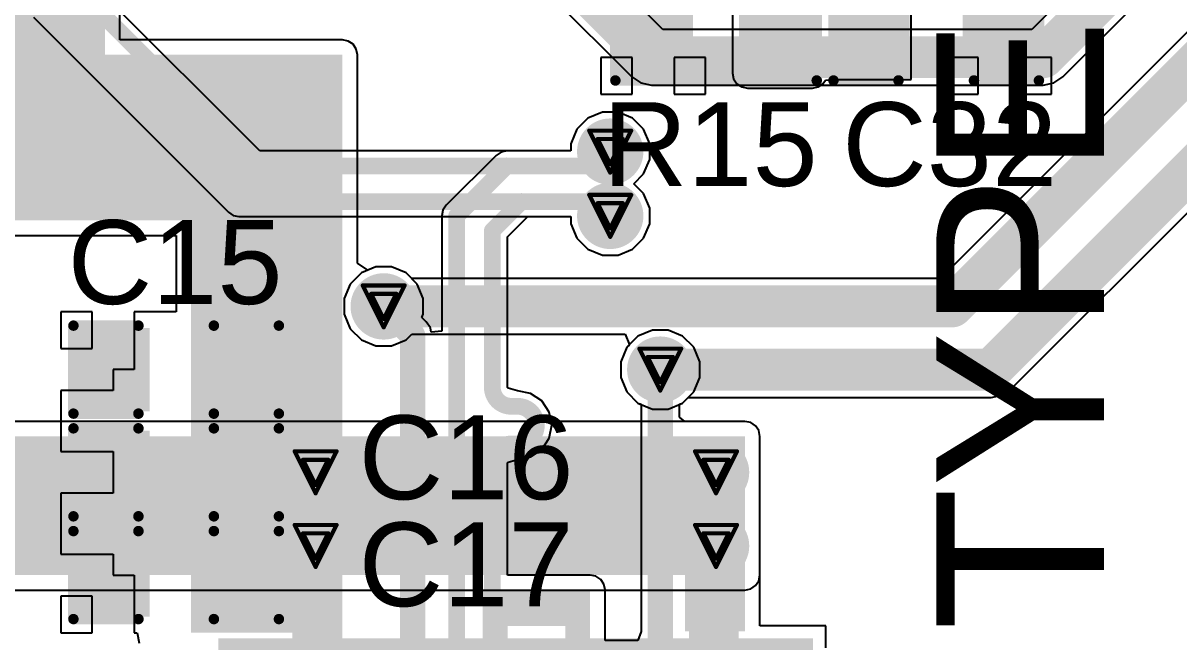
# Model space of a CAD drawing. Header units: millimetres. Extents: x -6 to 194, y -120 to 229.
# Drawn here: x 51.05 to 65.05, y 6.6 to 14.1 of the extents above; entities that cross this region are included whole.
import ezdxf

# ---------------------------------------------------------------- set-up
doc = ezdxf.new("R2010")
doc.units = ezdxf.units.MM
for name, color, linetype in [('BottomLayer', 5, 'Continuous'), ('BottomSolder', 6, 'Continuous'), ('DrillDrawing', 1, 'Continuous'), ('MultiLayer', 9, 'Continuous'), ('PadHoleLayer', 156, 'Continuous'), ('TopLayer', 1, 'Continuous'), ('TopOverlay', 2, 'Continuous'), ('TopPaste', 8, 'Continuous'), ('TopSolder', 216, 'Continuous'), ('ViaHoleLayer', 16, 'Continuous')]:
    doc.layers.add(name, color=color, linetype=linetype)
doc.styles.add('Arial', font='', dxfattribs={"height": 0.2})
doc.styles.get('Arial').set_extended_font_data('Arial')

# ---------------------------------------------------------------- blocks, each defined once
blk = doc.blocks.new('R___0603_14')
at = {"layer": 'TopLayer'}
for points in [[(-0.381, 0.4445), (-0.381, -0.4445), (-1.143, -0.4445), (-1.143, 0.4445)], [(1.143, 0.4445), (1.143, -0.4445), (0.381, -0.4445), (0.381, 0.4445)]]:
    blk.add_hatch(color=1, dxfattribs=at).paths.add_polyline_path(points)
at = {"layer": 'TopPaste'}
for points in [[(-0.381, 0.4445), (-0.381, -0.4445), (-1.143, -0.4445), (-1.143, 0.4445)], [(1.143, 0.4445), (1.143, -0.4445), (0.381, -0.4445), (0.381, 0.4445)]]:
    blk.add_hatch(color=8, dxfattribs=at).paths.add_polyline_path(points)
at = {"layer": 'TopSolder'}
for points in [[(-0.2794, 0.5461), (-0.2794, -0.5461), (-1.2446, -0.5461), (-1.2446, 0.5461)], [(1.2446, 0.5461), (1.2446, -0.5461), (0.2794, -0.5461), (0.2794, 0.5461)]]:
    blk.add_hatch(color=216, dxfattribs=at).paths.add_polyline_path(points)
at = {"layer": 'TopOverlay', "const_width": 0.127}
for points in [[(1.2192, 0.5334), (-1.2192, 0.5334)], [(-1.2192, 0.5334), (-1.2192, -0.5334)], [(1.2192, 0.5334), (1.2192, -0.5334)], [(1.2192, -0.5334), (-1.2192, -0.5334)]]:
    blk.add_lwpolyline(points, dxfattribs=at)
at = {"layer": 'TopOverlay', "const_width": 0.0635}
for points in [[(-1.25095, 0.5334, 1), (-1.18745, 0.5334, 1)], [(-1.25095, 0.5334, 1), (-1.18745, 0.5334, 1)], [(1.18745, 0.5334, 1), (1.25095, 0.5334, 1)], [(1.18745, 0.5334, 1), (1.25095, 0.5334, 1)], [(-1.25095, -0.5334, 1), (-1.18745, -0.5334, 1)], [(-1.25095, -0.5334, 1), (-1.18745, -0.5334, 1)], [(1.18745, -0.5334, 1), (1.25095, -0.5334, 1)], [(1.18745, -0.5334, 1), (1.25095, -0.5334, 1)]]:
    blk.add_lwpolyline(points, format="xyb", close=True, dxfattribs=at)
blk = doc.blocks.new('TYPE_C_31_M_12__40')
at = {"layer": 'BottomLayer'}
h = blk.add_hatch(color=5, dxfattribs=at)
edge = h.paths.add_edge_path()
edge.add_arc((7.525, -1.12), 0.45, 180, 360)
edge.add_line((7.975, -1.12), (7.975, -0.02))
edge.add_arc((7.525, -0.02), 0.45, 0, 180)
edge.add_line((7.075, -0.02), (7.075, -1.12))
h = blk.add_hatch(color=5, dxfattribs=at)
edge = h.paths.add_edge_path()
edge.add_arc((-1.125, -5.15), 0.45, 180, 360)
edge.add_line((-0.675, -5.15), (-0.675, -4.35))
edge.add_arc((-1.125, -4.35), 0.45, 0, 180)
edge.add_line((-1.575, -4.35), (-1.575, -5.15))
h = blk.add_hatch(color=5, dxfattribs=at)
edge = h.paths.add_edge_path()
edge.add_arc((7.525, -5.15), 0.45, 180, 360)
edge.add_line((7.975, -5.15), (7.975, -4.35))
edge.add_arc((7.525, -4.35), 0.45, 0, 180)
edge.add_line((7.075, -4.35), (7.075, -5.15))
at = {"layer": 'BottomSolder'}
h = blk.add_hatch(color=6, dxfattribs=at)
edge = h.paths.add_edge_path()
edge.add_arc((7.525, -1.12), 0.552, 180, 360)
edge.add_line((8.077, -1.12), (8.077, -0.02))
edge.add_arc((7.525, -0.02), 0.552, 0, 180)
edge.add_line((6.973, -0.02), (6.973, -1.12))
h = blk.add_hatch(color=6, dxfattribs=at)
edge = h.paths.add_edge_path()
edge.add_arc((0.31, -1.07), 0.102, 0, 360)
h = blk.add_hatch(color=6, dxfattribs=at)
edge = h.paths.add_edge_path()
edge.add_arc((6.09, -1.07), 0.102, 0, 360)
h = blk.add_hatch(color=6, dxfattribs=at)
edge = h.paths.add_edge_path()
edge.add_arc((-1.125, -5.15), 0.552, 180, 360)
edge.add_line((-0.573, -5.15), (-0.573, -4.35))
edge.add_arc((-1.125, -4.35), 0.552, 0, 180)
edge.add_line((-1.677, -4.35), (-1.677, -5.15))
h = blk.add_hatch(color=6, dxfattribs=at)
edge = h.paths.add_edge_path()
edge.add_arc((7.525, -5.15), 0.552, 180, 360)
edge.add_line((8.077, -5.15), (8.077, -4.35))
edge.add_arc((7.525, -4.35), 0.552, 0, 180)
edge.add_line((6.973, -4.35), (6.973, -5.15))
at = {"layer": 'MultiLayer'}
h = blk.add_hatch(color=9, dxfattribs=at)
edge = h.paths.add_edge_path()
edge.add_arc((7.525, -1.12), 0.45, 180, 360)
edge.add_line((7.975, -1.12), (7.975, -0.02))
edge.add_arc((7.525, -0.02), 0.45, 0, 180)
edge.add_line((7.075, -0.02), (7.075, -1.12))
h = blk.add_hatch(color=9, dxfattribs=at)
edge = h.paths.add_edge_path()
edge.add_arc((-1.125, -5.15), 0.45, 180, 360)
edge.add_line((-0.675, -5.15), (-0.675, -4.35))
edge.add_arc((-1.125, -4.35), 0.45, 0, 180)
edge.add_line((-1.575, -4.35), (-1.575, -5.15))
h = blk.add_hatch(color=9, dxfattribs=at)
edge = h.paths.add_edge_path()
edge.add_arc((7.525, -5.15), 0.45, 180, 360)
edge.add_line((7.975, -5.15), (7.975, -4.35))
edge.add_arc((7.525, -4.35), 0.45, 0, 180)
edge.add_line((7.075, -4.35), (7.075, -5.15))
at = {"layer": 'PadHoleLayer'}
h = blk.add_hatch(color=156, dxfattribs=at)
edge = h.paths.add_edge_path()
edge.add_arc((7.525, -1.12), 0.3, 180, 360)
edge.add_line((7.825, -1.12), (7.825, -0.02))
edge.add_arc((7.525, -0.02), 0.3, 0, 180)
edge.add_line((7.225, -0.02), (7.225, -1.12))
h = blk.add_hatch(color=156, dxfattribs=at)
edge = h.paths.add_edge_path()
edge.add_arc((0.31, -1.07), 0.31, 0, 360)
h = blk.add_hatch(color=156, dxfattribs=at)
edge = h.paths.add_edge_path()
edge.add_arc((6.09, -1.07), 0.31, 0, 360)
h = blk.add_hatch(color=156, dxfattribs=at)
edge = h.paths.add_edge_path()
edge.add_arc((-1.125, -5.15), 0.3, 180, 360)
edge.add_line((-0.825, -5.15), (-0.825, -4.35))
edge.add_arc((-1.125, -4.35), 0.3, 0, 180)
edge.add_line((-1.425, -4.35), (-1.425, -5.15))
h = blk.add_hatch(color=156, dxfattribs=at)
edge = h.paths.add_edge_path()
edge.add_arc((7.525, -5.15), 0.3, 180, 360)
edge.add_line((7.825, -5.15), (7.825, -4.35))
edge.add_arc((7.525, -4.35), 0.3, 0, 180)
edge.add_line((7.225, -4.35), (7.225, -5.15))
at = {"layer": 'TopLayer'}
for points in [[(-0.3, 0.6), (0.3, 0.6), (0.3, -0.6), (-0.3, -0.6)], [(0.5, 0.6), (1.1, 0.6), (1.1, -0.6), (0.5, -0.6)], [(1.3, 0.6), (1.6, 0.6), (1.6, -0.6), (1.3, -0.6)], [(1.8, 0.6), (2.1, 0.6), (2.1, -0.6), (1.8, -0.6)], [(2.3, 0.6), (2.6, 0.6), (2.6, -0.6), (2.3, -0.6)], [(2.8, 0.6), (3.1, 0.6), (3.1, -0.6), (2.8, -0.6)], [(3.6, -0.6), (3.3, -0.6), (3.3, 0.6), (3.6, 0.6)], [(4.1, -0.6), (3.8, -0.6), (3.8, 0.6), (4.1, 0.6)], [(4.6, -0.6), (4.3, -0.6), (4.3, 0.6), (4.6, 0.6)], [(5.1, -0.6), (4.8, -0.6), (4.8, 0.6), (5.1, 0.6)], [(5.9, -0.6), (5.3, -0.6), (5.3, 0.6), (5.9, 0.6)], [(6.1, 0.6), (6.7, 0.6), (6.7, -0.6), (6.1, -0.6)]]:
    blk.add_hatch(color=1, dxfattribs=at).paths.add_polyline_path(points)
h = blk.add_hatch(color=1, dxfattribs=at)
edge = h.paths.add_edge_path()
edge.add_arc((7.525, -1.12), 0.45, 180, 360)
edge.add_line((7.975, -1.12), (7.975, -0.02))
edge.add_arc((7.525, -0.02), 0.45, 0, 180)
edge.add_line((7.075, -0.02), (7.075, -1.12))
h = blk.add_hatch(color=1, dxfattribs=at)
edge = h.paths.add_edge_path()
edge.add_arc((-1.125, -5.15), 0.45, 180, 360)
edge.add_line((-0.675, -5.15), (-0.675, -4.35))
edge.add_arc((-1.125, -4.35), 0.45, 0, 180)
edge.add_line((-1.575, -4.35), (-1.575, -5.15))
h = blk.add_hatch(color=1, dxfattribs=at)
edge = h.paths.add_edge_path()
edge.add_arc((7.525, -5.15), 0.45, 180, 360)
edge.add_line((7.975, -5.15), (7.975, -4.35))
edge.add_arc((7.525, -4.35), 0.45, 0, 180)
edge.add_line((7.075, -4.35), (7.075, -5.15))
at = {"layer": 'TopPaste'}
for points in [[(-0.3, 0.6), (0.3, 0.6), (0.3, -0.6), (-0.3, -0.6)], [(0.5, 0.6), (1.1, 0.6), (1.1, -0.6), (0.5, -0.6)], [(1.3, 0.6), (1.6, 0.6), (1.6, -0.6), (1.3, -0.6)], [(1.8, 0.6), (2.1, 0.6), (2.1, -0.6), (1.8, -0.6)], [(2.3, 0.6), (2.6, 0.6), (2.6, -0.6), (2.3, -0.6)], [(2.8, 0.6), (3.1, 0.6), (3.1, -0.6), (2.8, -0.6)], [(3.6, -0.6), (3.3, -0.6), (3.3, 0.6), (3.6, 0.6)], [(4.1, -0.6), (3.8, -0.6), (3.8, 0.6), (4.1, 0.6)], [(4.6, -0.6), (4.3, -0.6), (4.3, 0.6), (4.6, 0.6)], [(5.1, -0.6), (4.8, -0.6), (4.8, 0.6), (5.1, 0.6)], [(5.9, -0.6), (5.3, -0.6), (5.3, 0.6), (5.9, 0.6)], [(6.1, 0.6), (6.7, 0.6), (6.7, -0.6), (6.1, -0.6)]]:
    blk.add_hatch(color=8, dxfattribs=at).paths.add_polyline_path(points)
at = {"layer": 'TopSolder'}
for points in [[(-0.402, 0.702), (0.402, 0.702), (0.402, -0.702), (-0.402, -0.702)], [(0.398, 0.702), (1.202, 0.702), (1.202, -0.702), (0.398, -0.702)], [(1.198, 0.702), (1.702, 0.702), (1.702, -0.702), (1.198, -0.702)], [(1.698, 0.702), (2.202, 0.702), (2.202, -0.702), (1.698, -0.702)], [(2.198, 0.702), (2.702, 0.702), (2.702, -0.702), (2.198, -0.702)], [(2.698, 0.702), (3.202, 0.702), (3.202, -0.702), (2.698, -0.702)], [(3.702, -0.702), (3.198, -0.702), (3.198, 0.702), (3.702, 0.702)], [(4.202, -0.702), (3.698, -0.702), (3.698, 0.702), (4.202, 0.702)], [(4.702, -0.702), (4.198, -0.702), (4.198, 0.702), (4.702, 0.702)], [(5.202, -0.702), (4.698, -0.702), (4.698, 0.702), (5.202, 0.702)], [(6.002, -0.702), (5.198, -0.702), (5.198, 0.702), (6.002, 0.702)], [(5.998, 0.702), (6.802, 0.702), (6.802, -0.702), (5.998, -0.702)]]:
    blk.add_hatch(color=216, dxfattribs=at).paths.add_polyline_path(points)
h = blk.add_hatch(color=216, dxfattribs=at)
edge = h.paths.add_edge_path()
edge.add_arc((7.525, -1.12), 0.552, 180, 360)
edge.add_line((8.077, -1.12), (8.077, -0.02))
edge.add_arc((7.525, -0.02), 0.552, 0, 180)
edge.add_line((6.973, -0.02), (6.973, -1.12))
h = blk.add_hatch(color=216, dxfattribs=at)
edge = h.paths.add_edge_path()
edge.add_arc((0.31, -1.07), 0.102, 0, 360)
h = blk.add_hatch(color=216, dxfattribs=at)
edge = h.paths.add_edge_path()
edge.add_arc((6.09, -1.07), 0.102, 0, 360)
h = blk.add_hatch(color=216, dxfattribs=at)
edge = h.paths.add_edge_path()
edge.add_arc((-1.125, -5.15), 0.552, 180, 360)
edge.add_line((-0.573, -5.15), (-0.573, -4.35))
edge.add_arc((-1.125, -4.35), 0.552, 0, 180)
edge.add_line((-1.677, -4.35), (-1.677, -5.15))
h = blk.add_hatch(color=216, dxfattribs=at)
edge = h.paths.add_edge_path()
edge.add_arc((7.525, -5.15), 0.552, 180, 360)
edge.add_line((8.077, -5.15), (8.077, -4.35))
edge.add_arc((7.525, -4.35), 0.552, 0, 180)
edge.add_line((6.973, -4.35), (6.973, -5.15))
at = {"layer": 'TopOverlay'}
for points, const_width in [([(-1.245, -3.556), (-1.245, -1.93)], 0.127), ([(7.645, -3.556), (7.645, -1.93)], 0.127), ([(3.073, -5.258), (3.073, -5.004)], 0.254), ([(2.769, -5.258), (3.378, -5.258)], 0.254), ([(2.769, -5.258), (3.073, -5.563)], 0.254), ([(3.073, -5.563), (3.378, -5.258)], 0.254), ([(-1.295, -5.944), (7.695, -5.944)], 0.127)]:
    blk.add_lwpolyline(points, dxfattribs=dict(at, const_width=const_width))
for points, const_width in [([(-1.276, -1.93, 1), (-1.213, -1.93, 1)], 0.0635), ([(7.613, -1.93, 1), (7.676, -1.93, 1)], 0.0635), ([(-1.276, -3.556, 1), (-1.213, -3.556, 1)], 0.0635), ([(7.613, -3.556, 1), (7.676, -3.556, 1)], 0.0635), ([(3.01, -5.004, 1), (3.137, -5.004, 1)], 0.127), ([(2.705, -5.258, 1), (2.832, -5.258, 1)], 0.127), ([(2.705, -5.258, 1), (2.832, -5.258, 1)], 0.127), ([(3.01, -5.258, 1), (3.137, -5.258, 1)], 0.127), ([(3.315, -5.258, 1), (3.442, -5.258, 1)], 0.127), ([(3.315, -5.258, 1), (3.442, -5.258, 1)], 0.127), ([(3.01, -5.563, 1), (3.137, -5.563, 1)], 0.127), ([(3.01, -5.563, 1), (3.137, -5.563, 1)], 0.127), ([(-1.327, -5.944, 1), (-1.264, -5.944, 1)], 0.0635), ([(7.664, -5.944, 1), (7.727, -5.944, 1)], 0.0635)]:
    blk.add_lwpolyline(points, format="xyb", close=True, dxfattribs=dict(at, const_width=const_width))
blk.add_text('Board Edge', height=1.016, dxfattribs=at).set_placement((-2.233, -5.255))
blk = doc.blocks.new('CAP_0603_44')
at = {"layer": 'TopLayer'}
for points in [[(-0.381, 0.445), (-0.381, -0.445), (-1.143, -0.445), (-1.143, 0.445)], [(1.143, 0.445), (1.143, -0.445), (0.381, -0.445), (0.381, 0.445)]]:
    blk.add_hatch(color=1, dxfattribs=at).paths.add_polyline_path(points)
at = {"layer": 'TopPaste'}
for points in [[(-0.381, 0.445), (-0.381, -0.445), (-1.143, -0.445), (-1.143, 0.445)], [(1.143, 0.445), (1.143, -0.445), (0.381, -0.445), (0.381, 0.445)]]:
    blk.add_hatch(color=8, dxfattribs=at).paths.add_polyline_path(points)
at = {"layer": 'TopSolder'}
for points in [[(-0.321, 0.504), (-0.321, -0.504), (-1.203, -0.504), (-1.203, 0.504)], [(1.203, 0.504), (1.203, -0.504), (0.321, -0.504), (0.321, 0.504)]]:
    blk.add_hatch(color=216, dxfattribs=at).paths.add_polyline_path(points)
at = {"layer": 'TopOverlay', "const_width": 0.127}
for points in [[(-1.245, 0.533), (-1.245, -0.533)], [(-0.457, 0.533), (-1.245, 0.533)], [(1.245, 0.533), (0.457, 0.533)], [(1.245, 0.533), (1.245, -0.533)], [(-0.457, -0.533), (-1.245, -0.533)], [(1.245, -0.533), (0.457, -0.533)]]:
    blk.add_lwpolyline(points, dxfattribs=at)
at = {"layer": 'TopOverlay', "const_width": 0.0635}
for points in [[(-1.276, 0.533, 1), (-1.213, 0.533, 1)], [(-1.276, 0.533, 1), (-1.213, 0.533, 1)], [(-0.489, 0.533, 1), (-0.425, 0.533, 1)], [(0.425, 0.533, 1), (0.489, 0.533, 1)], [(1.213, 0.533, 1), (1.276, 0.533, 1)], [(1.213, 0.533, 1), (1.276, 0.533, 1)], [(-1.276, -0.533, 1), (-1.213, -0.533, 1)], [(-1.276, -0.533, 1), (-1.213, -0.533, 1)], [(-0.489, -0.533, 1), (-0.425, -0.533, 1)], [(0.425, -0.533, 1), (0.489, -0.533, 1)], [(1.213, -0.533, 1), (1.276, -0.533, 1)], [(1.213, -0.533, 1), (1.276, -0.533, 1)]]:
    blk.add_lwpolyline(points, format="xyb", close=True, dxfattribs=at)
blk = doc.blocks.new('C___0603_59')
at = {"layer": 'TopLayer'}
for points in [[(-0.381, 0.445), (-0.381, -0.445), (-1.143, -0.445), (-1.143, 0.445)], [(1.143, 0.445), (1.143, -0.445), (0.381, -0.445), (0.381, 0.445)]]:
    blk.add_hatch(color=1, dxfattribs=at).paths.add_polyline_path(points)
at = {"layer": 'TopPaste'}
for points in [[(-0.381, 0.445), (-0.381, -0.445), (-1.143, -0.445), (-1.143, 0.445)], [(1.143, 0.445), (1.143, -0.445), (0.381, -0.445), (0.381, 0.445)]]:
    blk.add_hatch(color=8, dxfattribs=at).paths.add_polyline_path(points)
at = {"layer": 'TopSolder'}
for points in [[(-0.321, 0.504), (-0.321, -0.504), (-1.203, -0.504), (-1.203, 0.504)], [(1.203, 0.504), (1.203, -0.504), (0.321, -0.504), (0.321, 0.504)]]:
    blk.add_hatch(color=216, dxfattribs=at).paths.add_polyline_path(points)
at = {"layer": 'TopOverlay', "const_width": 0.127}
for points in [[(-0.457, 0.533), (-1.245, 0.533)], [(-1.245, 0.533), (-1.245, -0.533)], [(1.245, 0.533), (0.457, 0.533)], [(1.245, 0.533), (1.245, -0.533)], [(-0.457, -0.533), (-1.245, -0.533)], [(1.245, -0.533), (0.457, -0.533)]]:
    blk.add_lwpolyline(points, dxfattribs=at)
at = {"layer": 'TopOverlay', "const_width": 0.0635}
for points in [[(-1.276, 0.533, 1), (-1.213, 0.533, 1)], [(-1.276, 0.533, 1), (-1.213, 0.533, 1)], [(-0.489, 0.533, 1), (-0.425, 0.533, 1)], [(0.425, 0.533, 1), (0.489, 0.533, 1)], [(1.213, 0.533, 1), (1.276, 0.533, 1)], [(1.213, 0.533, 1), (1.276, 0.533, 1)], [(-1.276, -0.533, 1), (-1.213, -0.533, 1)], [(-1.276, -0.533, 1), (-1.213, -0.533, 1)], [(-0.489, -0.533, 1), (-0.425, -0.533, 1)], [(0.425, -0.533, 1), (0.489, -0.533, 1)], [(1.213, -0.533, 1), (1.276, -0.533, 1)], [(1.213, -0.533, 1), (1.276, -0.533, 1)]]:
    blk.add_lwpolyline(points, format="xyb", close=True, dxfattribs=at)
blk = doc.blocks.new('C___0603_60')
at = {"layer": 'TopLayer'}
for points in [[(-0.381, 0.445), (-0.381, -0.445), (-1.143, -0.445), (-1.143, 0.445)], [(1.143, 0.445), (1.143, -0.445), (0.381, -0.445), (0.381, 0.445)]]:
    blk.add_hatch(color=1, dxfattribs=at).paths.add_polyline_path(points)
at = {"layer": 'TopPaste'}
for points in [[(-0.381, 0.445), (-0.381, -0.445), (-1.143, -0.445), (-1.143, 0.445)], [(1.143, 0.445), (1.143, -0.445), (0.381, -0.445), (0.381, 0.445)]]:
    blk.add_hatch(color=8, dxfattribs=at).paths.add_polyline_path(points)
at = {"layer": 'TopSolder'}
for points in [[(-0.321, 0.504), (-0.321, -0.504), (-1.203, -0.504), (-1.203, 0.504)], [(1.203, 0.504), (1.203, -0.504), (0.321, -0.504), (0.321, 0.504)]]:
    blk.add_hatch(color=216, dxfattribs=at).paths.add_polyline_path(points)
at = {"layer": 'TopOverlay', "const_width": 0.127}
for points in [[(-0.457, 0.533), (-1.245, 0.533)], [(-1.245, 0.533), (-1.245, -0.533)], [(1.245, 0.533), (0.457, 0.533)], [(1.245, 0.533), (1.245, -0.533)], [(-0.457, -0.533), (-1.245, -0.533)], [(1.245, -0.533), (0.457, -0.533)]]:
    blk.add_lwpolyline(points, dxfattribs=at)
at = {"layer": 'TopOverlay', "const_width": 0.0635}
for points in [[(-1.276, 0.533, 1), (-1.213, 0.533, 1)], [(-1.276, 0.533, 1), (-1.213, 0.533, 1)], [(-0.489, 0.533, 1), (-0.425, 0.533, 1)], [(0.425, 0.533, 1), (0.489, 0.533, 1)], [(1.213, 0.533, 1), (1.276, 0.533, 1)], [(1.213, 0.533, 1), (1.276, 0.533, 1)], [(-1.276, -0.533, 1), (-1.213, -0.533, 1)], [(-1.276, -0.533, 1), (-1.213, -0.533, 1)], [(-0.489, -0.533, 1), (-0.425, -0.533, 1)], [(0.425, -0.533, 1), (0.489, -0.533, 1)], [(1.213, -0.533, 1), (1.276, -0.533, 1)], [(1.213, -0.533, 1), (1.276, -0.533, 1)]]:
    blk.add_lwpolyline(points, format="xyb", close=True, dxfattribs=at)
blk = doc.blocks.new('C___0603_61')
at = {"layer": 'TopLayer'}
for points in [[(-0.381, 0.445), (-0.381, -0.445), (-1.143, -0.445), (-1.143, 0.445)], [(1.143, 0.445), (1.143, -0.445), (0.381, -0.445), (0.381, 0.445)]]:
    blk.add_hatch(color=1, dxfattribs=at).paths.add_polyline_path(points)
at = {"layer": 'TopPaste'}
for points in [[(-0.381, 0.445), (-0.381, -0.445), (-1.143, -0.445), (-1.143, 0.445)], [(1.143, 0.445), (1.143, -0.445), (0.381, -0.445), (0.381, 0.445)]]:
    blk.add_hatch(color=8, dxfattribs=at).paths.add_polyline_path(points)
at = {"layer": 'TopSolder'}
for points in [[(-0.321, 0.504), (-0.321, -0.504), (-1.203, -0.504), (-1.203, 0.504)], [(1.203, 0.504), (1.203, -0.504), (0.321, -0.504), (0.321, 0.504)]]:
    blk.add_hatch(color=216, dxfattribs=at).paths.add_polyline_path(points)
at = {"layer": 'TopOverlay', "const_width": 0.127}
for points in [[(-1.245, 0.533), (-0.457, 0.533)], [(-1.245, -0.533), (-1.245, 0.533)], [(0.457, 0.533), (1.245, 0.533)], [(1.245, -0.533), (1.245, 0.533)], [(-1.245, -0.533), (-0.457, -0.533)], [(0.457, -0.533), (1.245, -0.533)]]:
    blk.add_lwpolyline(points, dxfattribs=at)
at = {"layer": 'TopOverlay', "const_width": 0.0635}
for points in [[(-1.276, 0.533, 1), (-1.213, 0.533, 1)], [(-1.276, 0.533, 1), (-1.213, 0.533, 1)], [(-0.489, 0.533, 1), (-0.425, 0.533, 1)], [(0.425, 0.533, 1), (0.489, 0.533, 1)], [(1.213, 0.533, 1), (1.276, 0.533, 1)], [(1.213, 0.533, 1), (1.276, 0.533, 1)], [(-1.276, -0.533, 1), (-1.213, -0.533, 1)], [(-1.276, -0.533, 1), (-1.213, -0.533, 1)], [(-0.489, -0.533, 1), (-0.425, -0.533, 1)], [(0.425, -0.533, 1), (0.489, -0.533, 1)], [(1.213, -0.533, 1), (1.276, -0.533, 1)], [(1.213, -0.533, 1), (1.276, -0.533, 1)]]:
    blk.add_lwpolyline(points, format="xyb", close=True, dxfattribs=at)

msp = doc.modelspace()

# ---------------------------------------------------------------- hatches: boundary and pattern name
at = {"layer": 'BottomLayer'}
h = msp.add_hatch(color=5, dxfattribs=at)
edge = h.paths.add_edge_path()
edge.add_arc((58.166, 12.543), 0.3, 0, 360)
h = msp.add_hatch(color=5, dxfattribs=at)
edge = h.paths.add_edge_path()
edge.add_arc((58.166, 11.765), 0.3, 0, 360)
h = msp.add_hatch(color=5, dxfattribs=at)
edge = h.paths.add_edge_path()
edge.add_arc((55.422, 10.668), 0.3, 0, 360)
h = msp.add_hatch(color=5, dxfattribs=at)
edge = h.paths.add_edge_path()
edge.add_arc((58.772, 9.902), 0.3, 0, 360)
msp.add_hatch(color=5, dxfattribs=at).paths.add_polyline_path([(26.873, 7.413), (59.798, 7.413), (59.798, 9.093), (26.873, 9.093)])
h = msp.add_hatch(color=5, dxfattribs=at)
edge = h.paths.add_edge_path()
edge.add_arc((54.597, 8.658), 0.3, 0, 360)
h = msp.add_hatch(color=5, dxfattribs=at)
edge = h.paths.add_edge_path()
edge.add_arc((59.448, 8.658), 0.3, 0, 360)
h = msp.add_hatch(color=5, dxfattribs=at)
edge = h.paths.add_edge_path()
edge.add_arc((54.597, 7.766), 0.3, 0, 360)
h = msp.add_hatch(color=5, dxfattribs=at)
edge = h.paths.add_edge_path()
edge.add_arc((59.448, 7.766), 0.3, 0, 360)
at = {"layer": 'BottomSolder'}
h = msp.add_hatch(color=6, dxfattribs=at)
edge = h.paths.add_edge_path()
edge.add_arc((58.166, 12.543), 0.402, 0, 360)
h = msp.add_hatch(color=6, dxfattribs=at)
edge = h.paths.add_edge_path()
edge.add_arc((58.166, 11.765), 0.402, 0, 360)
h = msp.add_hatch(color=6, dxfattribs=at)
edge = h.paths.add_edge_path()
edge.add_arc((55.422, 10.668), 0.402, 0, 360)
h = msp.add_hatch(color=6, dxfattribs=at)
edge = h.paths.add_edge_path()
edge.add_arc((58.772, 9.902), 0.402, 0, 360)
h = msp.add_hatch(color=6, dxfattribs=at)
edge = h.paths.add_edge_path()
edge.add_arc((54.597, 8.658), 0.402, 0, 360)
h = msp.add_hatch(color=6, dxfattribs=at)
edge = h.paths.add_edge_path()
edge.add_arc((59.448, 8.658), 0.402, 0, 360)
h = msp.add_hatch(color=6, dxfattribs=at)
edge = h.paths.add_edge_path()
edge.add_arc((54.597, 7.766), 0.402, 0, 360)
h = msp.add_hatch(color=6, dxfattribs=at)
edge = h.paths.add_edge_path()
edge.add_arc((59.448, 7.766), 0.402, 0, 360)
at = {"layer": 'TopLayer'}
for points in [[(60.335, 13.494), (60.615, 13.494), (60.615, 19.636), (60.335, 19.636)], [(50.368, 11.709), (52.045, 11.709), (52.045, 16.838), (50.368, 16.838)], [(59.829, 13.494), (60.615, 13.494), (60.615, 14.383), (59.829, 14.383)], [(54.922, 13.716), (46.342, 13.716), (46.342, 11.709), (54.922, 11.709)], [(53.089, 6.715), (54.922, 6.715), (54.922, 13.509), (53.089, 13.509)], [(54.316, 5.344), (54.922, 5.344), (54.922, 10.3), (54.316, 10.3)], [(59.07, 6.732), (59.798, 6.732), (59.798, 9.093), (59.07, 9.093)], [(59.122, 5.344), (59.722, 5.344), (59.722, 9.093), (59.122, 9.093)], [(56.922, 7.233), (56.622, 7.233), (56.622, 5.344), (56.922, 5.344)], [(57.922, 7.233), (56.622, 7.233), (56.622, 6.795), (57.922, 6.795)], [(57.922, 7.233), (57.622, 7.233), (57.622, 5.344), (57.922, 5.344)]]:
    msp.add_hatch(color=1, dxfattribs=at).paths.add_polyline_path(points)
h = msp.add_hatch(color=1, dxfattribs=at)
edge = h.paths.add_edge_path()
edge.add_arc((58.166, 12.543), 0.3, 0, 360)
h = msp.add_hatch(color=1, dxfattribs=at)
edge = h.paths.add_edge_path()
edge.add_arc((58.166, 11.765), 0.3, 0, 360)
h = msp.add_hatch(color=1, dxfattribs=at)
edge = h.paths.add_edge_path()
edge.add_arc((55.422, 10.668), 0.3, 0, 360)
h = msp.add_hatch(color=1, dxfattribs=at)
edge = h.paths.add_edge_path()
edge.add_arc((58.772, 9.902), 0.3, 0, 360)
h = msp.add_hatch(color=1, dxfattribs=at)
edge = h.paths.add_edge_path()
edge.add_arc((54.597, 8.658), 0.3, 0, 360)
h = msp.add_hatch(color=1, dxfattribs=at)
edge = h.paths.add_edge_path()
edge.add_arc((59.448, 8.658), 0.3, 0, 360)
h = msp.add_hatch(color=1, dxfattribs=at)
edge = h.paths.add_edge_path()
edge.add_arc((54.597, 7.766), 0.3, 0, 360)
h = msp.add_hatch(color=1, dxfattribs=at)
edge = h.paths.add_edge_path()
edge.add_arc((59.448, 7.766), 0.3, 0, 360)
at = {"layer": 'TopSolder'}
h = msp.add_hatch(color=216, dxfattribs=at)
edge = h.paths.add_edge_path()
edge.add_arc((58.166, 12.543), 0.402, 0, 360)
h = msp.add_hatch(color=216, dxfattribs=at)
edge = h.paths.add_edge_path()
edge.add_arc((58.166, 11.765), 0.402, 0, 360)
h = msp.add_hatch(color=216, dxfattribs=at)
edge = h.paths.add_edge_path()
edge.add_arc((55.422, 10.668), 0.402, 0, 360)
h = msp.add_hatch(color=216, dxfattribs=at)
edge = h.paths.add_edge_path()
edge.add_arc((58.772, 9.902), 0.402, 0, 360)
h = msp.add_hatch(color=216, dxfattribs=at)
edge = h.paths.add_edge_path()
edge.add_arc((54.597, 8.658), 0.402, 0, 360)
h = msp.add_hatch(color=216, dxfattribs=at)
edge = h.paths.add_edge_path()
edge.add_arc((59.448, 8.658), 0.402, 0, 360)
h = msp.add_hatch(color=216, dxfattribs=at)
edge = h.paths.add_edge_path()
edge.add_arc((54.597, 7.766), 0.402, 0, 360)
h = msp.add_hatch(color=216, dxfattribs=at)
edge = h.paths.add_edge_path()
edge.add_arc((59.448, 7.766), 0.402, 0, 360)
at = {"layer": 'ViaHoleLayer'}
h = msp.add_hatch(color=16, dxfattribs=at)
edge = h.paths.add_edge_path()
edge.add_arc((58.166, 12.543), 0.15, 0, 360)
h = msp.add_hatch(color=16, dxfattribs=at)
edge = h.paths.add_edge_path()
edge.add_arc((58.166, 11.765), 0.15, 0, 360)
h = msp.add_hatch(color=16, dxfattribs=at)
edge = h.paths.add_edge_path()
edge.add_arc((55.422, 10.668), 0.15, 0, 360)
h = msp.add_hatch(color=16, dxfattribs=at)
edge = h.paths.add_edge_path()
edge.add_arc((58.772, 9.902), 0.15, 0, 360)
h = msp.add_hatch(color=16, dxfattribs=at)
edge = h.paths.add_edge_path()
edge.add_arc((54.597, 8.658), 0.15, 0, 360)
h = msp.add_hatch(color=16, dxfattribs=at)
edge = h.paths.add_edge_path()
edge.add_arc((59.448, 8.658), 0.15, 0, 360)
h = msp.add_hatch(color=16, dxfattribs=at)
edge = h.paths.add_edge_path()
edge.add_arc((54.597, 7.766), 0.15, 0, 360)
h = msp.add_hatch(color=16, dxfattribs=at)
edge = h.paths.add_edge_path()
edge.add_arc((59.448, 7.766), 0.15, 0, 360)

# ---------------------------------------------------------------- linework, layer by layer
at = {"layer": 'BottomLayer'}
for p, q in [((68.243, 17.08), (62.168, 11.005)), ((63.018, 9.664), (69.645, 16.291)), ((64.436, 15.187), (63.272, 14.023)), ((58.805, 14.023), (57.764, 15.065)), ((63.65, 13.449), (65.011, 14.809)), ((57.189, 14.687), (58.428, 13.449)), ((53.923, 12.551), (51.921, 14.553)), ((51.18, 14.171), (53.541, 11.81)), ((63.272, 14.023), (58.805, 14.023)), ((58.428, 13.449), (58.537, 13.376)), ((63.541, 13.376), (63.65, 13.449)), ((58.537, 13.376), (58.666, 13.35)), ((58.666, 13.35), (63.412, 13.35)), ((63.412, 13.35), (63.541, 13.376)), ((58.071, 13.021), (57.895, 12.948)), ((58.261, 13.021), (58.071, 13.021)), ((58.437, 12.948), (58.261, 13.021)), ((57.895, 12.948), (57.761, 12.814)), ((58.571, 12.814), (58.437, 12.948)), ((57.761, 12.814), (57.688, 12.638)), ((58.644, 12.638), (58.571, 12.814)), ((57.688, 12.638), (57.688, 12.551)), ((58.644, 12.448), (58.644, 12.638)), ((57.688, 12.551), (53.923, 12.551)), ((58.571, 12.273), (58.644, 12.448)), ((58.453, 12.154), (58.571, 12.273)), ((58.571, 12.036), (58.453, 12.154)), ((58.644, 11.86), (58.571, 12.036)), ((53.541, 11.81), (53.599, 11.771)), ((53.599, 11.771), (53.669, 11.757)), ((58.644, 11.67), (58.644, 11.86)), ((53.669, 11.757), (57.688, 11.757)), ((57.688, 11.757), (57.688, 11.67)), ((57.688, 11.67), (57.761, 11.495)), ((58.571, 11.495), (58.644, 11.67)), ((57.761, 11.495), (57.895, 11.36)), ((58.437, 11.36), (58.571, 11.495)), ((57.895, 11.36), (58.071, 11.288)), ((58.261, 11.288), (58.437, 11.36)), ((58.071, 11.288), (58.261, 11.288)), ((55.152, 11.073), (55.017, 10.939)), ((55.327, 11.146), (55.152, 11.073)), ((55.517, 11.146), (55.327, 11.146)), ((55.693, 11.073), (55.517, 11.146)), ((55.761, 11.005), (55.693, 11.073)), ((55.017, 10.939), (54.945, 10.763)), ((62.168, 11.005), (55.761, 11.005)), ((54.945, 10.763), (54.945, 10.573)), ((54.945, 10.573), (55.017, 10.397)), ((55.017, 10.397), (55.152, 10.263)), ((55.152, 10.263), (55.327, 10.19)), ((55.517, 10.19), (55.693, 10.263)), ((55.693, 10.263), (55.761, 10.331)), ((55.761, 10.331), (58.346, 10.331)), ((58.346, 10.331), (58.399, 10.204)), ((55.327, 10.19), (55.517, 10.19)), ((58.367, 10.173), (58.295, 9.997)), ((58.399, 10.204), (58.367, 10.173)), ((58.295, 9.997), (58.295, 9.807)), ((58.295, 9.807), (58.367, 9.632)), ((62.909, 9.591), (63.018, 9.664)), ((58.367, 9.632), (58.502, 9.497)), ((59.043, 9.497), (59.111, 9.566)), ((59.111, 9.566), (62.78, 9.566)), ((62.78, 9.566), (62.909, 9.591)), ((58.502, 9.497), (58.677, 9.424)), ((58.677, 9.424), (58.867, 9.424)), ((58.867, 9.424), (59.043, 9.497)), ((59.798, 9.274), (26.873, 9.274)), ((59.868, 9.261), (59.798, 9.274)), ((59.927, 9.221), (59.868, 9.261)), ((59.966, 9.163), (59.927, 9.221)), ((59.98, 9.093), (59.966, 9.163)), ((59.98, 7.413), (59.98, 9.093)), ((59.868, 7.246), (59.927, 7.285)), ((59.927, 7.285), (59.966, 7.344)), ((59.966, 7.344), (59.98, 7.413)), ((26.873, 7.232), (59.798, 7.232)), ((59.798, 7.232), (59.868, 7.246))]:
    msp.add_line(p, q, dxfattribs=at)
for points, const_width in [([(62.307, 10.668), (68.58, 16.941)], 0.508), ([(62.78, 9.902), (69.407, 16.529)], 0.508), ([(63.412, 13.687), (64.773, 15.047)], 0.508), ([(57.427, 14.925), (58.666, 13.687)], 0.508), ([(51.74, 14.478), (53.848, 12.37)], 0.203), ([(51.308, 14.299), (53.669, 11.938)], 0.203), ([(58.666, 13.687), (63.412, 13.687)], 0.508), ([(57.993, 12.37), (58.166, 12.543)], 0.203), ([(53.848, 12.37), (57.993, 12.37)], 0.203), ([(53.669, 11.938), (57.993, 11.938)], 0.203), ([(57.993, 11.938), (58.166, 11.765)], 0.203), ([(55.422, 10.668), (62.307, 10.668)], 0.508), ([(58.772, 9.902), (62.78, 9.902)], 0.508), ([(27.483, 7.772), (54.616, 7.772)], 0.305), ([(54.616, 7.772), (54.622, 7.766)], 0.305)]:
    msp.add_lwpolyline(points, dxfattribs=dict(at, const_width=const_width))
for points, const_width in [([(58.539, 13.687, 1), (58.793, 13.687, 1)], 0.254), ([(58.539, 13.687, 1), (58.793, 13.687, 1)], 0.254), ([(63.285, 13.687, 1), (63.539, 13.687, 1)], 0.254), ([(63.285, 13.687, 1), (63.539, 13.687, 1)], 0.254), ([(58.115, 12.543, 1), (58.217, 12.543, 1)], 0.102), ([(53.797, 12.37, 1), (53.898, 12.37, 1)], 0.102), ([(53.797, 12.37, 1), (53.898, 12.37, 1)], 0.102), ([(57.942, 12.37, 1), (58.044, 12.37, 1)], 0.102), ([(57.942, 12.37, 1), (58.044, 12.37, 1)], 0.102), ([(53.618, 11.938, 1), (53.72, 11.938, 1)], 0.102), ([(53.618, 11.938, 1), (53.72, 11.938, 1)], 0.102), ([(57.942, 11.938, 1), (58.044, 11.938, 1)], 0.102), ([(57.942, 11.938, 1), (58.044, 11.938, 1)], 0.102), ([(58.115, 11.765, 1), (58.217, 11.765, 1)], 0.102), ([(55.295, 10.668, 1), (55.549, 10.668, 1)], 0.254), ([(62.18, 10.668, 1), (62.434, 10.668, 1)], 0.254), ([(62.18, 10.668, 1), (62.434, 10.668, 1)], 0.254), ([(58.645, 9.902, 1), (58.899, 9.902, 1)], 0.254), ([(62.653, 9.902, 1), (62.907, 9.902, 1)], 0.254), ([(62.653, 9.902, 1), (62.907, 9.902, 1)], 0.254), ([(54.54, 7.772, 1), (54.692, 7.772, 1)], 0.152), ([(54.54, 7.772, 1), (54.692, 7.772, 1)], 0.152), ([(54.546, 7.766, 1), (54.699, 7.766, 1)], 0.152)]:
    msp.add_lwpolyline(points, format="xyb", close=True, dxfattribs=dict(at, const_width=const_width))
at = {"layer": 'DrillDrawing', "const_width": 0.0508}
for points in [[(57.912, 12.797), (58.42, 12.797)], [(57.912, 12.797), (58.166, 12.289)], [(58.166, 12.289), (58.42, 12.797)], [(58.014, 12.696), (58.318, 12.696)], [(58.014, 12.696), (58.166, 12.391)], [(58.166, 12.391), (58.318, 12.696)], [(57.912, 12.019), (58.42, 12.019)], [(57.912, 12.019), (58.166, 11.511)], [(58.166, 11.511), (58.42, 12.019)], [(58.014, 11.918), (58.318, 11.918)], [(58.014, 11.918), (58.166, 11.613)], [(58.166, 11.613), (58.318, 11.918)], [(55.168, 10.922), (55.676, 10.922)], [(55.168, 10.922), (55.422, 10.414)], [(55.422, 10.414), (55.676, 10.922)], [(55.27, 10.82), (55.575, 10.82)], [(55.27, 10.82), (55.422, 10.516)], [(55.422, 10.516), (55.575, 10.82)], [(58.518, 10.156), (59.026, 10.156)], [(58.518, 10.156), (58.772, 9.648)], [(58.772, 9.648), (59.026, 10.156)], [(58.62, 10.055), (58.925, 10.055)], [(58.62, 10.055), (58.772, 9.75)], [(58.772, 9.75), (58.925, 10.055)], [(54.343, 8.912), (54.851, 8.912)], [(54.343, 8.912), (54.597, 8.404)], [(54.445, 8.81), (54.749, 8.81)], [(54.445, 8.81), (54.597, 8.506)], [(54.597, 8.404), (54.851, 8.912)], [(54.597, 8.506), (54.749, 8.81)], [(59.194, 8.912), (59.702, 8.912)], [(59.194, 8.912), (59.448, 8.404)], [(59.295, 8.81), (59.6, 8.81)], [(59.295, 8.81), (59.448, 8.506)], [(59.448, 8.404), (59.702, 8.912)], [(59.448, 8.506), (59.6, 8.81)], [(54.343, 8.02), (54.851, 8.02)], [(54.343, 8.02), (54.597, 7.512)], [(54.597, 7.512), (54.851, 8.02)], [(59.194, 8.02), (59.702, 8.02)], [(59.194, 8.02), (59.448, 7.512)], [(59.448, 7.512), (59.702, 8.02)], [(54.445, 7.919), (54.749, 7.919)], [(54.445, 7.919), (54.597, 7.614)], [(54.597, 7.614), (54.749, 7.919)], [(59.295, 7.919), (59.6, 7.919)], [(59.295, 7.919), (59.448, 7.614)], [(59.448, 7.614), (59.6, 7.919)]]:
    msp.add_lwpolyline(points, dxfattribs=at)
at = {"layer": 'DrillDrawing', "const_width": 0.0254}
for points in [[(57.899, 12.797, 1), (57.925, 12.797, 1)], [(57.899, 12.797, 1), (57.925, 12.797, 1)], [(58.407, 12.797, 1), (58.433, 12.797, 1)], [(58.407, 12.797, 1), (58.433, 12.797, 1)], [(58.001, 12.696, 1), (58.026, 12.696, 1)], [(58.001, 12.696, 1), (58.026, 12.696, 1)], [(58.306, 12.696, 1), (58.331, 12.696, 1)], [(58.306, 12.696, 1), (58.331, 12.696, 1)], [(58.153, 12.391, 1), (58.179, 12.391, 1)], [(58.153, 12.391, 1), (58.179, 12.391, 1)], [(58.153, 12.289, 1), (58.179, 12.289, 1)], [(58.153, 12.289, 1), (58.179, 12.289, 1)], [(57.899, 12.019, 1), (57.925, 12.019, 1)], [(57.899, 12.019, 1), (57.925, 12.019, 1)], [(58.407, 12.019, 1), (58.433, 12.019, 1)], [(58.407, 12.019, 1), (58.433, 12.019, 1)], [(58.001, 11.918, 1), (58.026, 11.918, 1)], [(58.001, 11.918, 1), (58.026, 11.918, 1)], [(58.306, 11.918, 1), (58.331, 11.918, 1)], [(58.306, 11.918, 1), (58.331, 11.918, 1)], [(58.153, 11.613, 1), (58.179, 11.613, 1)], [(58.153, 11.613, 1), (58.179, 11.613, 1)], [(58.153, 11.511, 1), (58.179, 11.511, 1)], [(58.153, 11.511, 1), (58.179, 11.511, 1)], [(55.156, 10.922, 1), (55.181, 10.922, 1)], [(55.156, 10.922, 1), (55.181, 10.922, 1)], [(55.664, 10.922, 1), (55.689, 10.922, 1)], [(55.664, 10.922, 1), (55.689, 10.922, 1)], [(55.257, 10.82, 1), (55.283, 10.82, 1)], [(55.257, 10.82, 1), (55.283, 10.82, 1)], [(55.562, 10.82, 1), (55.588, 10.82, 1)], [(55.562, 10.82, 1), (55.588, 10.82, 1)], [(55.41, 10.516, 1), (55.435, 10.516, 1)], [(55.41, 10.516, 1), (55.435, 10.516, 1)], [(55.41, 10.414, 1), (55.435, 10.414, 1)], [(55.41, 10.414, 1), (55.435, 10.414, 1)], [(58.506, 10.156, 1), (58.531, 10.156, 1)], [(58.506, 10.156, 1), (58.531, 10.156, 1)], [(59.014, 10.156, 1), (59.039, 10.156, 1)], [(59.014, 10.156, 1), (59.039, 10.156, 1)], [(58.607, 10.055, 1), (58.633, 10.055, 1)], [(58.607, 10.055, 1), (58.633, 10.055, 1)], [(58.912, 10.055, 1), (58.938, 10.055, 1)], [(58.912, 10.055, 1), (58.938, 10.055, 1)], [(58.76, 9.75, 1), (58.785, 9.75, 1)], [(58.76, 9.75, 1), (58.785, 9.75, 1)], [(58.76, 9.648, 1), (58.785, 9.648, 1)], [(58.76, 9.648, 1), (58.785, 9.648, 1)], [(54.33, 8.912, 1), (54.356, 8.912, 1)], [(54.33, 8.912, 1), (54.356, 8.912, 1)], [(54.432, 8.81, 1), (54.457, 8.81, 1)], [(54.432, 8.81, 1), (54.457, 8.81, 1)], [(54.737, 8.81, 1), (54.762, 8.81, 1)], [(54.737, 8.81, 1), (54.762, 8.81, 1)], [(54.838, 8.912, 1), (54.864, 8.912, 1)], [(54.838, 8.912, 1), (54.864, 8.912, 1)], [(59.181, 8.912, 1), (59.207, 8.912, 1)], [(59.181, 8.912, 1), (59.207, 8.912, 1)], [(59.283, 8.81, 1), (59.308, 8.81, 1)], [(59.283, 8.81, 1), (59.308, 8.81, 1)], [(59.588, 8.81, 1), (59.613, 8.81, 1)], [(59.588, 8.81, 1), (59.613, 8.81, 1)], [(59.689, 8.912, 1), (59.715, 8.912, 1)], [(59.689, 8.912, 1), (59.715, 8.912, 1)], [(54.584, 8.506, 1), (54.61, 8.506, 1)], [(54.584, 8.506, 1), (54.61, 8.506, 1)], [(54.584, 8.404, 1), (54.61, 8.404, 1)], [(54.584, 8.404, 1), (54.61, 8.404, 1)], [(59.435, 8.506, 1), (59.461, 8.506, 1)], [(59.435, 8.506, 1), (59.461, 8.506, 1)], [(59.435, 8.404, 1), (59.461, 8.404, 1)], [(59.435, 8.404, 1), (59.461, 8.404, 1)], [(54.33, 8.02, 1), (54.356, 8.02, 1)], [(54.33, 8.02, 1), (54.356, 8.02, 1)], [(54.838, 8.02, 1), (54.864, 8.02, 1)], [(54.838, 8.02, 1), (54.864, 8.02, 1)], [(59.181, 8.02, 1), (59.207, 8.02, 1)], [(59.181, 8.02, 1), (59.207, 8.02, 1)], [(59.689, 8.02, 1), (59.715, 8.02, 1)], [(59.689, 8.02, 1), (59.715, 8.02, 1)], [(54.432, 7.919, 1), (54.457, 7.919, 1)], [(54.432, 7.919, 1), (54.457, 7.919, 1)], [(54.737, 7.919, 1), (54.762, 7.919, 1)], [(54.737, 7.919, 1), (54.762, 7.919, 1)], [(59.283, 7.919, 1), (59.308, 7.919, 1)], [(59.283, 7.919, 1), (59.308, 7.919, 1)], [(59.588, 7.919, 1), (59.613, 7.919, 1)], [(59.588, 7.919, 1), (59.613, 7.919, 1)], [(54.584, 7.614, 1), (54.61, 7.614, 1)], [(54.584, 7.614, 1), (54.61, 7.614, 1)], [(59.435, 7.614, 1), (59.461, 7.614, 1)], [(59.435, 7.614, 1), (59.461, 7.614, 1)], [(54.584, 7.512, 1), (54.61, 7.512, 1)], [(54.584, 7.512, 1), (54.61, 7.512, 1)], [(59.435, 7.512, 1), (59.461, 7.512, 1)], [(59.435, 7.512, 1), (59.461, 7.512, 1)]]:
    msp.add_lwpolyline(points, format="xyb", close=True, dxfattribs=at)
at = {"layer": 'TopLayer'}
for p, q in [((52.226, 13.897), (52.226, 15.672)), ((61.81, 13.418), (61.81, 14.459)), ((59.647, 14.383), (59.647, 13.494)), ((54.922, 13.897), (52.226, 13.897)), ((54.992, 13.883), (54.922, 13.897)), ((55.051, 13.844), (54.992, 13.883)), ((55.09, 13.785), (55.051, 13.844)), ((55.104, 13.716), (55.09, 13.785)), ((55.104, 13.509), (55.104, 13.716)), ((58.432, 13.684), (58.051, 13.684)), ((58.051, 13.684), (58.051, 13.24)), ((58.432, 13.24), (58.432, 13.684)), ((59.321, 13.684), (58.94, 13.684)), ((58.94, 13.684), (58.94, 13.24)), ((59.321, 13.24), (59.321, 13.684)), ((62.623, 13.684), (62.242, 13.684)), ((62.242, 13.684), (62.242, 13.24)), ((62.623, 13.24), (62.623, 13.684)), ((63.512, 13.684), (63.131, 13.684)), ((63.131, 13.684), (63.131, 13.24)), ((63.512, 13.24), (63.512, 13.684)), ((55.104, 11.191), (55.104, 13.509)), ((59.647, 13.494), (59.661, 13.424)), ((59.661, 13.424), (59.701, 13.366)), ((59.701, 13.366), (59.759, 13.326)), ((59.759, 13.326), (59.829, 13.312)), ((59.829, 13.312), (60.615, 13.312)), ((60.615, 13.312), (60.684, 13.326)), ((60.684, 13.326), (60.743, 13.366)), ((60.743, 13.366), (60.772, 13.409)), ((60.772, 13.409), (60.896, 13.418)), ((60.896, 13.418), (60.896, 13.418)), ((60.896, 13.418), (60.896, 13.418)), ((60.896, 13.418), (61.81, 13.418)), ((58.051, 13.24), (58.432, 13.24)), ((58.94, 13.24), (59.321, 13.24)), ((62.242, 13.24), (62.623, 13.24)), ((63.131, 13.24), (63.512, 13.24)), ((58.071, 13.021), (57.895, 12.948)), ((58.261, 13.021), (58.071, 13.021)), ((58.437, 12.948), (58.261, 13.021)), ((57.895, 12.948), (57.761, 12.814)), ((58.571, 12.814), (58.437, 12.948)), ((57.761, 12.814), (57.688, 12.638)), ((58.644, 12.638), (58.571, 12.814)), ((57.688, 12.638), (57.688, 12.551)), ((58.644, 12.448), (58.644, 12.638)), ((56.784, 12.498), (56.178, 11.893)), ((56.843, 12.538), (56.784, 12.498)), ((56.912, 12.551), (56.843, 12.538)), ((57.688, 12.551), (56.912, 12.551)), ((58.571, 12.273), (58.644, 12.448)), ((58.453, 12.154), (58.571, 12.273)), ((58.571, 12.036), (58.453, 12.154)), ((58.644, 11.86), (58.571, 12.036)), ((56.139, 11.834), (56.125, 11.765)), ((56.125, 11.765), (56.125, 10.367)), ((56.178, 11.893), (56.139, 11.834)), ((58.644, 11.67), (58.644, 11.86)), ((56.92, 11.511), (57.166, 11.757)), ((57.166, 11.757), (57.688, 11.757)), ((57.688, 11.757), (57.688, 11.67)), ((57.688, 11.67), (57.761, 11.495)), ((58.571, 11.495), (58.644, 11.67)), ((49.058, 11.528), (52.908, 11.528)), ((52.908, 11.528), (52.908, 10.602)), ((56.92, 10.668), (56.92, 11.511)), ((57.761, 11.495), (57.895, 11.36)), ((58.437, 11.36), (58.571, 11.495)), ((57.895, 11.36), (58.071, 11.288)), ((58.261, 11.288), (58.437, 11.36)), ((58.071, 11.288), (58.261, 11.288)), ((55.231, 11.106), (55.104, 11.191)), ((55.327, 11.146), (55.231, 11.106)), ((55.517, 11.146), (55.327, 11.146)), ((55.693, 11.073), (55.517, 11.146)), ((55.828, 10.939), (55.693, 11.073)), ((55.9, 10.763), (55.828, 10.939)), ((55.9, 10.573), (55.9, 10.763)), ((56.92, 9.687), (56.92, 10.668)), ((51.892, 10.601), (51.511, 10.601)), ((51.511, 10.601), (51.511, 10.156)), ((51.892, 10.156), (51.892, 10.601)), ((52.781, 10.601), (52.4, 10.601)), ((52.4, 10.601), (52.4, 9.902)), ((52.908, 10.602), (52.781, 10.601)), ((55.885, 10.535), (55.9, 10.573)), ((55.937, 10.483), (55.885, 10.535)), ((55.988, 10.407), (55.937, 10.483)), ((55.998, 10.355), (55.988, 10.407)), ((56.125, 10.367), (55.998, 10.355)), ((58.677, 10.38), (58.502, 10.307)), ((58.867, 10.38), (58.677, 10.38)), ((59.043, 10.307), (58.867, 10.38)), ((58.502, 10.307), (58.367, 10.173)), ((59.178, 10.173), (59.043, 10.307)), ((51.511, 10.156), (51.892, 10.156)), ((58.367, 10.173), (58.295, 9.997)), ((59.25, 9.997), (59.178, 10.173)), ((58.295, 9.997), (58.295, 9.807)), ((59.25, 9.807), (59.25, 9.997)), ((52.4, 9.902), (52.146, 9.902)), ((52.146, 9.902), (52.146, 9.648)), ((58.295, 9.807), (58.367, 9.632)), ((59.178, 9.632), (59.25, 9.807)), ((56.926, 9.687), (56.92, 9.687)), ((56.93, 9.676), (56.926, 9.687)), ((57.043, 9.644), (56.93, 9.676)), ((52.146, 9.648), (51.511, 9.648)), ((51.511, 9.648), (51.511, 9.204)), ((57.202, 9.612), (57.043, 9.644)), ((57.043, 9.644), (57.043, 9.644)), ((57.336, 9.522), (57.202, 9.612)), ((57.426, 9.388), (57.336, 9.522)), ((58.367, 9.632), (58.502, 9.497)), ((59.043, 9.497), (59.178, 9.632)), ((57.458, 9.229), (57.426, 9.388)), ((58.502, 9.497), (58.539, 9.482)), ((58.539, 9.482), (58.539, 6.73)), ((59.006, 9.482), (59.043, 9.497)), ((59.006, 9.327), (59.006, 9.482)), ((59.07, 9.274), (59.006, 9.327)), ((59.798, 9.274), (59.07, 9.274)), ((59.868, 9.261), (59.798, 9.274)), ((59.927, 9.221), (59.868, 9.261)), ((51.511, 9.204), (51.511, 8.912)), ((57.426, 9.071), (57.458, 9.229)), ((59.966, 9.163), (59.927, 9.221)), ((59.98, 9.093), (59.966, 9.163)), ((57.336, 8.936), (57.426, 9.071)), ((59.98, 6.798), (59.98, 9.093)), ((51.511, 8.912), (52.146, 8.912)), ((52.146, 8.912), (52.146, 8.404)), ((57.043, 8.815), (57.202, 8.847)), ((57.202, 8.847), (57.336, 8.936)), ((56.92, 8.213), (56.92, 8.772)), ((56.92, 8.772), (56.926, 8.772)), ((56.926, 8.772), (56.93, 8.782)), ((56.93, 8.782), (57.043, 8.815)), ((57.043, 8.815), (57.043, 8.815)), ((52.146, 8.404), (51.511, 8.404)), ((51.511, 8.404), (51.511, 7.959)), ((56.92, 7.414), (56.92, 8.213)), ((51.511, 7.959), (51.511, 7.667)), ((51.511, 7.667), (52.146, 7.667)), ((52.146, 7.667), (52.146, 7.413)), ((52.146, 7.413), (52.4, 7.413)), ((52.4, 7.413), (52.4, 6.715)), ((57.922, 7.414), (56.92, 7.414)), ((57.992, 7.401), (57.922, 7.414)), ((58.051, 7.361), (57.992, 7.401)), ((58.09, 7.302), (58.051, 7.361)), ((58.104, 7.233), (58.09, 7.302)), ((51.892, 7.159), (51.511, 7.159)), ((51.511, 7.159), (51.511, 6.715)), ((51.892, 6.715), (51.892, 7.159)), ((58.104, 6.62), (58.104, 7.233)), ((58.539, 6.73), (58.499, 6.62)), ((60.776, 6.798), (59.98, 6.798)), ((60.776, 6.533), (60.776, 6.798)), ((51.511, 6.715), (51.892, 6.715)), ((52.4, 6.715), (52.435, 6.715)), ((52.435, 6.715), (52.461, 6.588)), ((58.412, 6.62), (58.104, 6.62)), ((58.499, 6.62), (58.412, 6.62))]:
    msp.add_line(p, q, dxfattribs=at)
for points, const_width in [([(61.353, 13.938), (61.353, 14.669)], 0.279), ([(62.865, 13.95), (62.865, 14.681)], 0.254), ([(62.865, 13.95), (62.877, 13.938)], 0.254), ([(57.886, 12.37), (58.059, 12.543)], 0.203), ([(58.059, 12.543), (58.166, 12.543)], 0.203), ([(56.307, 11.765), (56.912, 12.37)], 0.203), ([(56.912, 12.37), (57.886, 12.37)], 0.203), ([(56.738, 11.586), (57.091, 11.938)], 0.203), ([(57.091, 11.938), (57.886, 11.938)], 0.203), ([(57.886, 11.938), (58.059, 11.765)], 0.203), ([(56.307, 5.978), (56.307, 11.765)], 0.203), ([(58.059, 11.765), (58.166, 11.765)], 0.203), ([(56.738, 10.668), (56.738, 11.586)], 0.203), ([(55.422, 10.668), (55.772, 10.318)], 0.305), ([(56.738, 9.687), (56.738, 10.668)], 0.203), ([(55.772, 5.944), (55.772, 10.318)], 0.305), ([(58.772, 5.944), (58.772, 9.902)], 0.305), ([(56.967, 9.458), (57.043, 9.458)], 0.203), ([(56.967, 9.001), (57.043, 9.001)], 0.203), ([(56.738, 8.213), (56.738, 8.772)], 0.203), ([(56.738, 5.978), (56.738, 8.213)], 0.203)]:
    msp.add_lwpolyline(points, dxfattribs=dict(at, const_width=const_width))
for points, const_width in [([(61.283, 13.938, 1), (61.423, 13.938, 1)], 0.14), ([(62.801, 13.95, 1), (62.928, 13.95, 1)], 0.127), ([(62.801, 13.95, 1), (62.928, 13.95, 1)], 0.127), ([(62.813, 13.938, 1), (62.94, 13.938, 1)], 0.127), ([(58.008, 12.543, 1), (58.109, 12.543, 1)], 0.102), ([(58.008, 12.543, 1), (58.109, 12.543, 1)], 0.102), ([(58.115, 12.543, 1), (58.217, 12.543, 1)], 0.102), ([(56.861, 12.37, 1), (56.963, 12.37, 1)], 0.102), ([(56.861, 12.37, 1), (56.963, 12.37, 1)], 0.102), ([(57.835, 12.37, 1), (57.936, 12.37, 1)], 0.102), ([(57.835, 12.37, 1), (57.936, 12.37, 1)], 0.102), ([(57.04, 11.938, 1), (57.142, 11.938, 1)], 0.102), ([(57.04, 11.938, 1), (57.142, 11.938, 1)], 0.102), ([(57.835, 11.938, 1), (57.936, 11.938, 1)], 0.102), ([(57.835, 11.938, 1), (57.936, 11.938, 1)], 0.102), ([(56.256, 11.765, 1), (56.357, 11.765, 1)], 0.102), ([(56.256, 11.765, 1), (56.357, 11.765, 1)], 0.102), ([(58.008, 11.765, 1), (58.109, 11.765, 1)], 0.102), ([(58.008, 11.765, 1), (58.109, 11.765, 1)], 0.102), ([(58.115, 11.765, 1), (58.217, 11.765, 1)], 0.102), ([(56.688, 11.586, 1), (56.789, 11.586, 1)], 0.102), ([(56.688, 11.586, 1), (56.789, 11.586, 1)], 0.102), ([(55.346, 10.668, 1), (55.499, 10.668, 1)], 0.152), ([(56.688, 10.668, 1), (56.789, 10.668, 1)], 0.102), ([(56.688, 10.668, 1), (56.789, 10.668, 1)], 0.102), ([(55.696, 10.318, 1), (55.849, 10.318, 1)], 0.152), ([(55.696, 10.318, 1), (55.849, 10.318, 1)], 0.152), ([(58.696, 9.902, 1), (58.849, 9.902, 1)], 0.152), ([(56.688, 9.687, 1), (56.789, 9.687, 1)], 0.102), ([(56.688, 9.687, 1), (56.789, 9.687, 1)], 0.102), ([(56.916, 9.458, 1), (57.018, 9.458, 1)], 0.102), ([(56.916, 9.458, 1), (57.018, 9.458, 1)], 0.102), ([(56.993, 9.458, 1), (57.094, 9.458, 1)], 0.102), ([(56.993, 9.458, 1), (57.094, 9.458, 1)], 0.102), ([(56.916, 9.001, 1), (57.018, 9.001, 1)], 0.102), ([(56.916, 9.001, 1), (57.018, 9.001, 1)], 0.102), ([(56.993, 9.001, 1), (57.094, 9.001, 1)], 0.102), ([(56.993, 9.001, 1), (57.094, 9.001, 1)], 0.102), ([(56.688, 8.772, 1), (56.789, 8.772, 1)], 0.102), ([(56.688, 8.772, 1), (56.789, 8.772, 1)], 0.102), ([(56.688, 8.213, 1), (56.789, 8.213, 1)], 0.102), ([(56.688, 8.213, 1), (56.789, 8.213, 1)], 0.102)]:
    msp.add_lwpolyline(points, format="xyb", close=True, dxfattribs=dict(at, const_width=const_width))
at = {"layer": 'TopLayer', "const_width": 0.203}
for points in [[(56.967, 9.458, -0.414214), (56.738, 9.687)], [(57.043, 9.458, -1), (57.043, 9.001)], [(56.738, 8.772, -0.414214), (56.967, 9.001)]]:
    msp.add_lwpolyline(points, format="xyb", dxfattribs=at)

# ---------------------------------------------------------------- block references
at = {"rotation": 180}
for name, p in [('R___0603_14', (59.448, 13.938)), ('CAP_0603_44', (62.115, 13.938)), ('C___0603_60', (52.908, 8.658)), ('C___0603_59', (52.908, 7.413))]:
    msp.add_blockref(name, p, dxfattribs=at)
for name, p in [('C___0603_61', (52.908, 9.902)), ('TYPE_C_31_M_12__40', (53.822, 5.944))]:
    msp.add_blockref(name, p)

# ---------------------------------------------------------------- texts
at = {"layer": 'TopOverlay', "style": 'Arial'}
msp.add_text('USB TYPE-C', height=2.032, rotation=90, dxfattribs=at).set_placement((64.147, 0.117))
for s, p in [('R15', (58.076, 12.126)), ('C32', (60.976, 12.126)), ('C15', (51.593, 10.697)), ('C16', (55.118, 8.331)), ('C17', (55.118, 7.036))]:
    msp.add_text(s, height=1.016, dxfattribs=at).set_placement(p)

doc.saveas('drawing.dxf')
